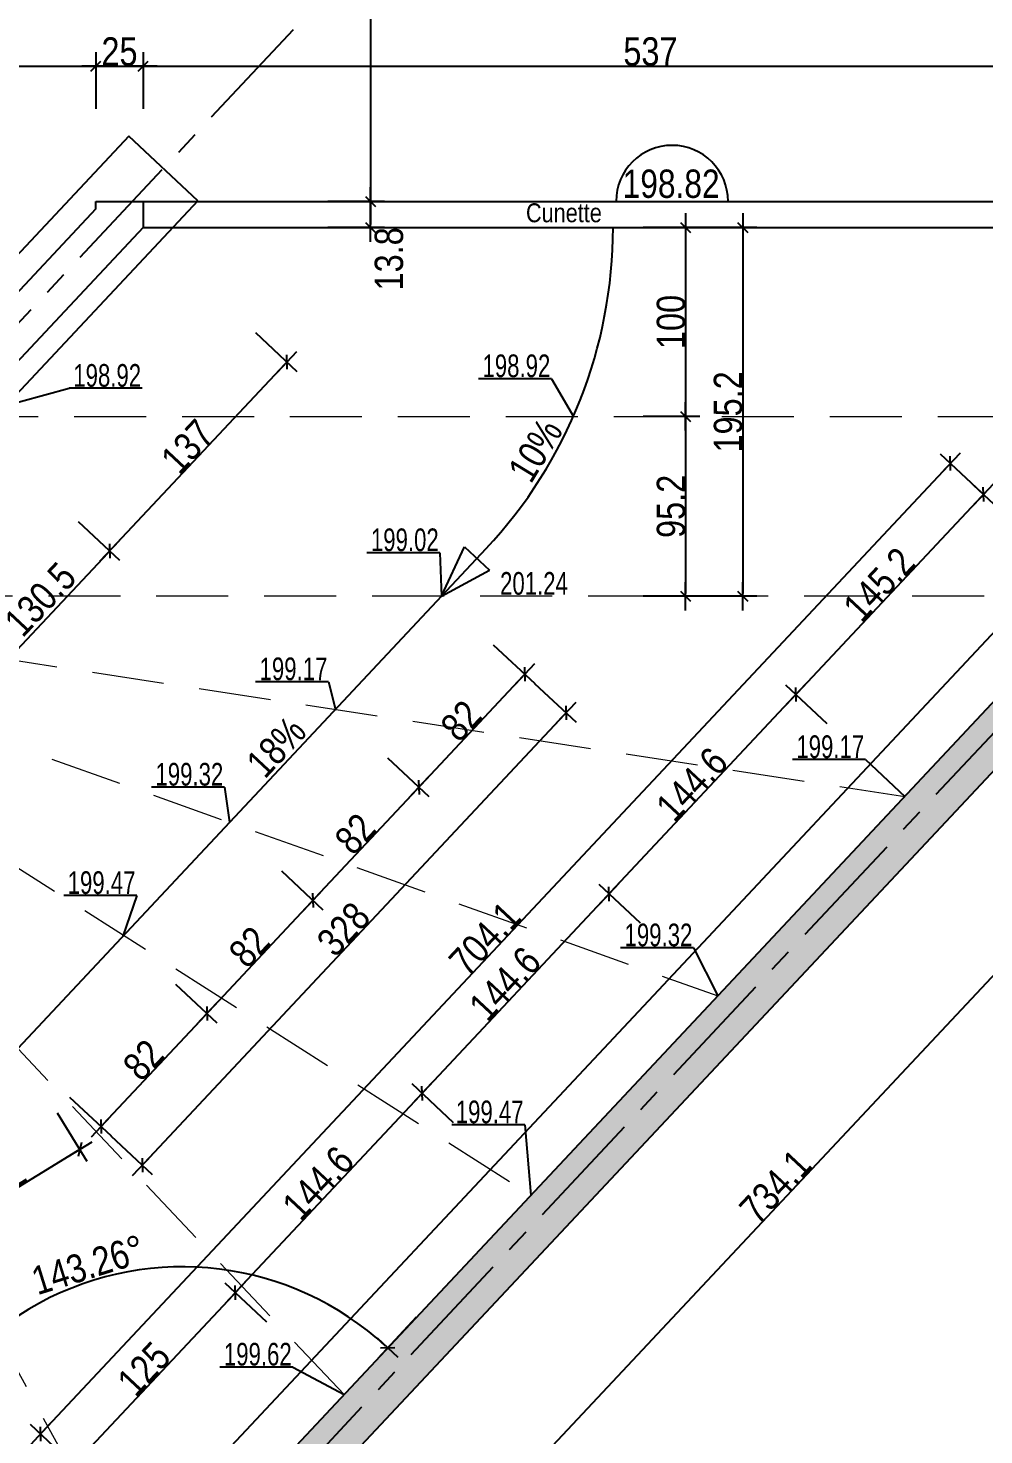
# Model space of a CAD drawing. Header units: millimetres. Extents: x -18089 to -10820, y 354 to 4554.
# Drawn here: x -13379 to -12873, y 849 to 1593 of the extents above; entities that cross this region are included whole.
import ezdxf
from ezdxf.enums import TextEntityAlignment as Align

# ---------------------------------------------------------------- set-up
doc = ezdxf.new("R2010")
doc.units = ezdxf.units.MM
doc.linetypes.add('AXES', pattern=[50.8, 31.75, -6.35, 6.35, -6.35])
doc.linetypes.add('CACHEx2', pattern=[19.05, 12.7, -6.35])
for name, color, linetype in [('01_cote_gen', 4, 'Continuous'), ('01_murs_coup', 5, 'Continuous'), ('01_poch_murs', 251, 'Continuous'), ('01_sem', 42, 'Continuous'), ('01_texte', 230, 'Continuous'), ('01_tram_axes', 10, 'AXES'), ('AA_COTES', 2, 'Continuous')]:
    doc.layers.add(name, color=color, linetype=linetype)
doc.styles.add('ARIAL', font='arial.ttf')
doc.styles.add('ARIAL NA', font='ARIALN.TTF')
doc.styles.add('MATTE_TXT', font='arial.ttf')
doc.styles.add('STYLE2', font='ARIALN.TTF')
doc.dimstyles.new('JB50', dxfattribs={"dimscale": 0.1, "dimtxt": 150, "dimasz": 15, "dimexe": 0.1, "dimexo": 0.1, "dimgap": 0.09, "dimtad": 1, "dimdec": 1, "dimdsep": 46, "dimtxsty": 'STYLE2', "dimblk1": 'BOND_G', "dimblk2": 'BOND_D', "dimsah": 1, "dimcen": 1.5, "dimdle": 0.01, "dimse1": 1, "dimse2": 1, "dimclrd": 4, "dimclre": 2, "dimclrt": 6, "dimazin": 2, "dimtfac": 2.333333, "dimtdec": 1, "dimtix": 1, "dimtmove": 2, "dimatfit": 3, "dimldrblk": 'BOND_G', "dimfxl": 1, "dimtolj": 1, "dimtzin": 0, "dimarcsym": 0})

# ---------------------------------------------------------------- blocks, each defined once
blk = doc.blocks.new('BOND_G')
at = {"layer": 'AA_COTES', "color": 0}
for p, q in [((0, -5), (0, 15)), ((5, 0), (-5, 0)), ((1.77, 1.77), (-1.77, -1.77))]:
    blk.add_line(p, q, dxfattribs=at)
blk = doc.blocks.new('BOND_D')
at = {"layer": 'AA_COTES', "color": 0}
for p, q in [((0, 5), (0, -15)), ((5, 0), (-5, 0)), ((-1.77, -1.77), (1.77, 1.77))]:
    blk.add_line(p, q, dxfattribs=at)
blk = doc.blocks.new('*D531')
at = {"layer": '01_cote_gen', "color": 4, "lineweight": -2, "ltscale": 2, "transparency": 16777216}
blk.add_line((-13049, 1792.28), (-12667.63, 1435.86), dxfattribs=at)
at = {"layer": 'DEFPOINTS', "color": 0, "ltscale": 2, "transparency": 16777216}
for p in [(-13099.43, 1740.52), (-12666.53, 1434.84), (-12715.86, 1382.05)]:
    blk.add_point(p, dxfattribs=at)
at = {"layer": '01_cote_gen', "color": 4, "lineweight": -2, "ltscale": 2, "transparency": 16777216, "xscale": 1.5, "yscale": 1.5, "zscale": 1.5}
for name, p, rotation in [('BOND_G', (-13050.1, 1793.31), 136.9369686569223), ('BOND_D', (-12666.53, 1434.84), 316.9369686569223)]:
    blk.add_blockref(name, p, dxfattribs=dict(at, rotation=rotation))
at = {"layer": '01_cote_gen', "color": 6, "ltscale": 2, "transparency": 16777216, "insert": (-12853.08, 1619.67), "char_height": 15, "attachment_point": 5, "rotation": 316.93697, "style": 'STYLE2'}
blk.add_mtext('\\A1;525', dxfattribs=at)
blk = doc.blocks.new('*D533')
at = {"layer": '01_cote_gen', "color": 4, "lineweight": -2, "ltscale": 2, "transparency": 16777216}
blk.add_line((-12727.66, 1241.43), (-13227.57, 707.97), dxfattribs=at)
at = {"layer": 'DEFPOINTS', "color": 0, "ltscale": 2, "transparency": 16777216}
for p in [(-12790.51, 1302.39), (-13292.48, 766.74), (-13228.6, 706.87)]:
    blk.add_point(p, dxfattribs=at)
at = {"layer": '01_cote_gen', "color": 4, "lineweight": -2, "ltscale": 2, "transparency": 16777216, "xscale": 1.5, "yscale": 1.5, "zscale": 1.5}
for name, p, rotation in [('BOND_G', (-12726.63, 1242.53), 46.85957807586593), ('BOND_D', (-13228.6, 706.87), 226.8595780758659)]:
    blk.add_blockref(name, p, dxfattribs=dict(at, rotation=rotation))
at = {"layer": '01_cote_gen', "color": 6, "ltscale": 2, "transparency": 16777216, "insert": (-12983.21, 979.94), "char_height": 15, "attachment_point": 5, "rotation": 46.85958, "style": 'STYLE2'}
blk.add_mtext('\\A1;734.1', dxfattribs=at)
blk = doc.blocks.new('*D537')
at = {"layer": '01_cote_gen', "color": 4, "lineweight": -2, "ltscale": 2, "transparency": 16777216}
blk.add_line((-13830.33, 1572.99), (-13344.33, 1572.99), dxfattribs=at)
at = {"layer": 'DEFPOINTS', "color": 0, "ltscale": 2, "transparency": 16777216}
for p in [(-13342.83, 1572.99), (-13831.83, 1548.5), (-13342.83, 1501.43)]:
    blk.add_point(p, dxfattribs=at)
at = {"layer": '01_cote_gen', "color": 4, "lineweight": -2, "ltscale": 2, "transparency": 16777216, "xscale": 1.5, "yscale": 1.5, "zscale": 1.5, "rotation": 180}
blk.add_blockref('BOND_G', (-13831.83, 1572.99), dxfattribs=at)
at = {"layer": '01_cote_gen', "color": 4, "lineweight": -2, "ltscale": 2, "transparency": 16777216, "xscale": 1.5, "yscale": 1.5, "zscale": 1.5}
blk.add_blockref('BOND_D', (-13342.83, 1572.99), dxfattribs=at)
at = {"layer": '01_cote_gen', "color": 6, "ltscale": 2, "transparency": 16777216, "insert": (-13587.33, 1580.66), "char_height": 15, "attachment_point": 5, "style": 'STYLE2'}
blk.add_mtext('\\A1;489', dxfattribs=at)
blk = doc.blocks.new('*D538')
at = {"layer": '01_cote_gen', "color": 4, "lineweight": -2, "ltscale": 2, "transparency": 16777216}
blk.add_line((-13341.33, 1572.99), (-13319.33, 1572.99), dxfattribs=at)
at = {"layer": 'DEFPOINTS', "color": 0, "ltscale": 2, "transparency": 16777216}
for p in [(-13317.83, 1572.99), (-13342.83, 1550.49), (-13317.83, 1501.43)]:
    blk.add_point(p, dxfattribs=at)
at = {"layer": '01_cote_gen', "color": 4, "lineweight": -2, "ltscale": 2, "transparency": 16777216, "xscale": 1.5, "yscale": 1.5, "zscale": 1.5, "rotation": 180}
blk.add_blockref('BOND_G', (-13342.83, 1572.99), dxfattribs=at)
at = {"layer": '01_cote_gen', "color": 4, "lineweight": -2, "ltscale": 2, "transparency": 16777216, "xscale": 1.5, "yscale": 1.5, "zscale": 1.5}
blk.add_blockref('BOND_D', (-13317.83, 1572.99), dxfattribs=at)
at = {"layer": '01_cote_gen', "color": 6, "ltscale": 2, "transparency": 16777216, "insert": (-13330.33, 1580.66), "char_height": 15, "attachment_point": 5, "style": 'STYLE2'}
blk.add_mtext('\\A1;25', dxfattribs=at)
blk = doc.blocks.new('*D539')
at = {"layer": '01_cote_gen', "color": 4, "lineweight": -2, "ltscale": 2, "transparency": 16777216}
blk.add_line((-13316.33, 1572.99), (-12782.33, 1572.99), dxfattribs=at)
at = {"layer": 'DEFPOINTS', "color": 0, "ltscale": 2, "transparency": 16777216}
for p in [(-12780.83, 1572.99), (-13317.83, 1550.49), (-12780.83, 1522.99)]:
    blk.add_point(p, dxfattribs=at)
at = {"layer": '01_cote_gen', "color": 4, "lineweight": -2, "ltscale": 2, "transparency": 16777216, "xscale": 1.5, "yscale": 1.5, "zscale": 1.5, "rotation": 180}
blk.add_blockref('BOND_G', (-13317.83, 1572.99), dxfattribs=at)
at = {"layer": '01_cote_gen', "color": 4, "lineweight": -2, "ltscale": 2, "transparency": 16777216, "xscale": 1.5, "yscale": 1.5, "zscale": 1.5}
blk.add_blockref('BOND_D', (-12780.83, 1572.99), dxfattribs=at)
at = {"layer": '01_cote_gen', "color": 6, "ltscale": 2, "transparency": 16777216, "insert": (-13049.33, 1580.66), "char_height": 15, "attachment_point": 5, "style": 'STYLE2'}
blk.add_mtext('\\A1;537', dxfattribs=at)
blk = doc.blocks.new('*D540')
at = {"layer": '01_cote_gen', "color": 4, "lineweight": -2, "ltscale": 2, "transparency": 16777216}
blk.add_line((-13197.5, 2009.95), (-13197.5, 1502.93), dxfattribs=at)
at = {"layer": 'DEFPOINTS', "color": 0, "ltscale": 2, "transparency": 16777216}
for p in [(-13169.62, 2011.45), (-13215, 1501.43), (-13197.5, 1501.43)]:
    blk.add_point(p, dxfattribs=at)
at = {"layer": '01_cote_gen', "color": 4, "lineweight": -2, "ltscale": 2, "transparency": 16777216, "xscale": 1.5, "yscale": 1.5, "zscale": 1.5}
for name, p, rotation in [('BOND_G', (-13197.5, 2011.45), 90), ('BOND_D', (-13197.5, 1501.43), 270)]:
    blk.add_blockref(name, p, dxfattribs=dict(at, rotation=rotation))
at = {"layer": '01_cote_gen', "color": 6, "ltscale": 2, "transparency": 16777216, "insert": (-13205.17, 1756.44), "char_height": 15, "attachment_point": 5, "rotation": 90, "style": 'STYLE2'}
blk.add_mtext('\\A1;510', dxfattribs=at)
blk = doc.blocks.new('*D541')
at = {"layer": '01_cote_gen', "color": 4, "lineweight": -2, "ltscale": 2, "transparency": 16777216}
blk.add_line((-13197.5, 1499.93), (-13197.5, 1489.1), dxfattribs=at)
at = {"layer": 'DEFPOINTS', "color": 0, "ltscale": 2, "transparency": 16777216}
for p in [(-13211.5, 1501.43), (-13211.5, 1487.6), (-13197.5, 1487.6)]:
    blk.add_point(p, dxfattribs=at)
at = {"layer": '01_cote_gen', "color": 4, "lineweight": -2, "ltscale": 2, "transparency": 16777216, "xscale": 1.5, "yscale": 1.5, "zscale": 1.5}
for name, p, rotation in [('BOND_G', (-13197.5, 1501.43), 90), ('BOND_D', (-13197.5, 1487.6), 270)]:
    blk.add_blockref(name, p, dxfattribs=dict(at, rotation=rotation))
at = {"layer": '01_cote_gen', "color": 6, "ltscale": 2, "transparency": 16777216, "insert": (-13187.67, 1471.01), "char_height": 15, "attachment_point": 5, "rotation": 90, "style": 'STYLE2'}
blk.add_mtext('\\A1;13.8', dxfattribs=at)
blk = doc.blocks.new('*D545')
at = {"layer": '01_cote_gen', "color": 4, "lineweight": -2, "ltscale": 2, "transparency": 16777216}
blk.add_line((-13116.9, 1250.05), (-13170.9, 1192.39), dxfattribs=at)
at = {"layer": 'DEFPOINTS', "color": 0, "ltscale": 2, "transparency": 16777216}
for p in [(-13159.94, 1292.41), (-13215.99, 1232.56), (-13171.93, 1191.3)]:
    blk.add_point(p, dxfattribs=at)
at = {"layer": '01_cote_gen', "color": 4, "lineweight": -2, "ltscale": 2, "transparency": 16777216, "xscale": 1.5, "yscale": 1.5, "zscale": 1.5}
for name, p, rotation in [('BOND_G', (-13115.88, 1251.15), 46.87622447662575), ('BOND_D', (-13171.93, 1191.3), 226.8762244766258)]:
    blk.add_blockref(name, p, dxfattribs=dict(at, rotation=rotation))
at = {"layer": '01_cote_gen', "color": 6, "ltscale": 2, "transparency": 16777216, "insert": (-13149.5, 1226.46), "char_height": 15, "attachment_point": 5, "rotation": 46.87622, "style": 'STYLE2'}
blk.add_mtext('\\A1;82', dxfattribs=at)
blk = doc.blocks.new('*D546')
at = {"layer": '01_cote_gen', "color": 4, "lineweight": -2, "ltscale": 2, "transparency": 16777216}
blk.add_line((-13172.96, 1190.2), (-13226.97, 1132.53), dxfattribs=at)
at = {"layer": 'DEFPOINTS', "color": 0, "ltscale": 2, "transparency": 16777216}
for p in [(-13215.99, 1232.56), (-13272.07, 1172.72), (-13227.99, 1131.44)]:
    blk.add_point(p, dxfattribs=at)
at = {"layer": '01_cote_gen', "color": 4, "lineweight": -2, "ltscale": 2, "transparency": 16777216, "xscale": 1.5, "yscale": 1.5, "zscale": 1.5}
for name, p, rotation in [('BOND_G', (-13171.93, 1191.3), 46.87622447660689), ('BOND_D', (-13227.99, 1131.44), 226.8762244766069)]:
    blk.add_blockref(name, p, dxfattribs=dict(at, rotation=rotation))
at = {"layer": '01_cote_gen', "color": 6, "ltscale": 2, "transparency": 16777216, "insert": (-13205.56, 1166.61), "char_height": 15, "attachment_point": 5, "rotation": 46.87622, "style": 'STYLE2'}
blk.add_mtext('\\A1;82', dxfattribs=at)
blk = doc.blocks.new('*D547')
at = {"layer": '01_cote_gen', "color": 4, "lineweight": -2, "ltscale": 2, "transparency": 16777216}
blk.add_line((-13229.02, 1130.34), (-13283.01, 1072.69), dxfattribs=at)
at = {"layer": 'DEFPOINTS', "color": 0, "ltscale": 2, "transparency": 16777216}
for p in [(-13272.07, 1172.72), (-13328.13, 1112.89), (-13284.04, 1071.59)]:
    blk.add_point(p, dxfattribs=at)
at = {"layer": '01_cote_gen', "color": 4, "lineweight": -2, "ltscale": 2, "transparency": 16777216, "xscale": 1.5, "yscale": 1.5, "zscale": 1.5}
for name, p, rotation in [('BOND_G', (-13227.99, 1131.44), 46.87622447660689), ('BOND_D', (-13284.04, 1071.59), 226.8762244766069)]:
    blk.add_blockref(name, p, dxfattribs=dict(at, rotation=rotation))
at = {"layer": '01_cote_gen', "color": 6, "ltscale": 2, "transparency": 16777216, "insert": (-13261.61, 1106.76), "char_height": 15, "attachment_point": 5, "rotation": 46.87622, "style": 'STYLE2'}
blk.add_mtext('\\A1;82', dxfattribs=at)
blk = doc.blocks.new('*D548')
at = {"layer": '01_cote_gen', "color": 4, "lineweight": -2, "ltscale": 2, "transparency": 16777216}
blk.add_line((-13285.06, 1070.5), (-13339.07, 1012.83), dxfattribs=at)
at = {"layer": 'DEFPOINTS', "color": 0, "ltscale": 2, "transparency": 16777216}
for p in [(-13328.13, 1112.89), (-13384.21, 1053.05), (-13340.1, 1011.73)]:
    blk.add_point(p, dxfattribs=at)
at = {"layer": '01_cote_gen', "color": 4, "lineweight": -2, "ltscale": 2, "transparency": 16777216, "xscale": 1.5, "yscale": 1.5, "zscale": 1.5}
for name, p, rotation in [('BOND_G', (-13284.04, 1071.59), 46.87622447660689), ('BOND_D', (-13340.1, 1011.73), 226.8762244766069)]:
    blk.add_blockref(name, p, dxfattribs=dict(at, rotation=rotation))
at = {"layer": '01_cote_gen', "color": 6, "ltscale": 2, "transparency": 16777216, "insert": (-13317.66, 1046.91), "char_height": 15, "attachment_point": 5, "rotation": 46.87622, "style": 'STYLE2'}
blk.add_mtext('\\A1;82', dxfattribs=at)
blk = doc.blocks.new('*D549')
at = {"layer": '01_cote_gen', "color": 4, "lineweight": -2, "ltscale": 2, "transparency": 16777216}
blk.add_line((-13095.05, 1229.58), (-13317.22, 992.36), dxfattribs=at)
at = {"layer": 'DEFPOINTS', "color": 0, "ltscale": 2, "transparency": 16777216}
for p in [(-13110.4, 1246.02), (-13334.63, 1006.61), (-13318.25, 991.27)]:
    blk.add_point(p, dxfattribs=at)
at = {"layer": '01_cote_gen', "color": 4, "lineweight": -2, "ltscale": 2, "transparency": 16777216, "xscale": 1.5, "yscale": 1.5, "zscale": 1.5}
for name, p, rotation in [('BOND_G', (-13094.02, 1230.68), 46.87622447662575), ('BOND_D', (-13318.25, 991.27), 226.8762244766257)]:
    blk.add_blockref(name, p, dxfattribs=dict(at, rotation=rotation))
at = {"layer": '01_cote_gen', "color": 6, "ltscale": 2, "transparency": 16777216, "insert": (-13211.73, 1116.21), "char_height": 15, "attachment_point": 5, "rotation": 46.87622, "style": 'STYLE2'}
blk.add_mtext('\\A1;328', dxfattribs=at)
blk = doc.blocks.new('*D557')
at = {"layer": '01_cote_gen', "color": 4, "lineweight": -2, "ltscale": 2, "transparency": 16777216}
blk.add_line((-13371.03, 850.08), (-12891.64, 1361.66), dxfattribs=at)
at = {"layer": 'DEFPOINTS', "color": 0, "ltscale": 2, "transparency": 16777216}
for p in [(-12890.61, 1362.75), (-12873.08, 1346.32), (-13354.53, 832.56)]:
    blk.add_point(p, dxfattribs=at)
at = {"layer": '01_cote_gen', "color": 4, "lineweight": -2, "ltscale": 2, "transparency": 16777216, "xscale": 1.5, "yscale": 1.5, "zscale": 1.5}
for name, p, rotation in [('BOND_D', (-12890.61, 1362.75), 46.85957807594682), ('BOND_G', (-13372.06, 848.99), 226.8595780759468)]:
    blk.add_blockref(name, p, dxfattribs=dict(at, rotation=rotation))
at = {"layer": '01_cote_gen', "color": 6, "ltscale": 2, "transparency": 16777216, "insert": (-13136.93, 1111.11), "char_height": 15, "attachment_point": 5, "rotation": 46.85958, "style": 'STYLE2'}
blk.add_mtext('\\A1;704.1', dxfattribs=at)
blk = doc.blocks.new('*D558')
at = {"layer": '01_cote_gen', "color": 4, "lineweight": -2, "ltscale": 2, "transparency": 16777216}
blk.add_line((-13030.72, 1486.1), (-13030.72, 1389.1), dxfattribs=at)
at = {"layer": 'DEFPOINTS', "color": 0, "ltscale": 2, "transparency": 16777216}
for p in [(-12999.11, 1487.6), (-13030.72, 1387.6), (-13008.95, 1387.6)]:
    blk.add_point(p, dxfattribs=at)
at = {"layer": '01_cote_gen', "color": 4, "lineweight": -2, "ltscale": 2, "transparency": 16777216, "xscale": 1.5, "yscale": 1.5, "zscale": 1.5}
for name, p, rotation in [('BOND_G', (-13030.72, 1487.6), 90), ('BOND_D', (-13030.72, 1387.6), 270)]:
    blk.add_blockref(name, p, dxfattribs=dict(at, rotation=rotation))
at = {"layer": '01_cote_gen', "color": 6, "ltscale": 2, "transparency": 16777216, "insert": (-13038.38, 1437.6), "char_height": 15, "attachment_point": 5, "rotation": 90, "style": 'STYLE2'}
blk.add_mtext('\\A1;100', dxfattribs=at)
blk = doc.blocks.new('*D559')
at = {"layer": '01_cote_gen', "color": 4, "lineweight": -2, "ltscale": 2, "transparency": 16777216}
blk.add_line((-13030.72, 1386.1), (-13030.72, 1293.89), dxfattribs=at)
at = {"layer": 'DEFPOINTS', "color": 0, "ltscale": 2, "transparency": 16777216}
for p in [(-13053.22, 1387.6), (-13053.22, 1292.39), (-13030.72, 1292.39)]:
    blk.add_point(p, dxfattribs=at)
at = {"layer": '01_cote_gen', "color": 4, "lineweight": -2, "ltscale": 2, "transparency": 16777216, "xscale": 1.5, "yscale": 1.5, "zscale": 1.5}
for name, p, rotation in [('BOND_G', (-13030.72, 1387.6), 90), ('BOND_D', (-13030.72, 1292.39), 270)]:
    blk.add_blockref(name, p, dxfattribs=dict(at, rotation=rotation))
at = {"layer": '01_cote_gen', "color": 6, "ltscale": 2, "transparency": 16777216, "insert": (-13038.38, 1339.99), "char_height": 15, "attachment_point": 5, "rotation": 90, "style": 'STYLE2'}
blk.add_mtext('\\A1;95.2', dxfattribs=at)
blk = doc.blocks.new('*D560')
at = {"layer": '01_cote_gen', "color": 4, "lineweight": -2, "ltscale": 2, "transparency": 16777216}
blk.add_line((-13000.52, 1486.1), (-13000.52, 1293.89), dxfattribs=at)
at = {"layer": 'DEFPOINTS', "color": 0, "ltscale": 2, "transparency": 16777216}
for p in [(-13005.44, 1487.6), (-13000.52, 1292.39), (-12998.41, 1292.39)]:
    blk.add_point(p, dxfattribs=at)
at = {"layer": '01_cote_gen', "color": 4, "lineweight": -2, "ltscale": 2, "transparency": 16777216, "xscale": 1.5, "yscale": 1.5, "zscale": 1.5}
for name, p, rotation in [('BOND_G', (-13000.52, 1487.6), 90), ('BOND_D', (-13000.52, 1292.39), 270)]:
    blk.add_blockref(name, p, dxfattribs=dict(at, rotation=rotation))
at = {"layer": '01_cote_gen', "color": 6, "ltscale": 2, "transparency": 16777216, "insert": (-13008.19, 1389.99), "char_height": 15, "attachment_point": 5, "rotation": 90, "style": 'STYLE2'}
blk.add_mtext('\\A1;195.2', dxfattribs=at)
blk = doc.blocks.new('*D561')
at = {"layer": '01_cote_gen', "color": 4, "lineweight": -2, "ltscale": 2, "transparency": 16777216}
blk.add_arc((-13296.98, 778.63), 158.84, 47.40063, 189.57596, dxfattribs=at)
at = {"layer": 'DEFPOINTS', "color": 0, "ltscale": 2, "transparency": 16777216}
for p in [(-13422.77, 875.63), (-13233.87, 845.97), (-13296.98, 778.63), (-13424.42, 755.89)]:
    blk.add_point(p, dxfattribs=at)
at = {"layer": '01_cote_gen', "color": 4, "lineweight": -2, "ltscale": 2, "transparency": 16777216, "xscale": 1.5, "yscale": 1.5, "zscale": 1.5}
for name, p, rotation in [('BOND_G', (-13188.36, 894.54), 317.130106039518), ('BOND_D', (-13453.35, 750.73), 279.8464908666948)]:
    blk.add_blockref(name, p, dxfattribs=dict(at, rotation=rotation))
at = {"layer": '01_cote_gen', "color": 6, "ltscale": 2, "transparency": 16777216, "insert": (-13346.88, 938.51), "char_height": 15, "attachment_point": 5, "rotation": 17.33504, "style": 'STYLE2'}
blk.add_mtext('\\A1;143.26°', dxfattribs=at)
blk = doc.blocks.new('*D753')
at = {"layer": '01_cote_gen', "color": 4, "lineweight": -2, "ltscale": 2, "transparency": 16777216}
blk.add_line((-13352.63, 998.81), (-13419.94, 957.44), dxfattribs=at)
at = {"layer": 'DEFPOINTS', "color": 0, "ltscale": 2, "transparency": 16777216}
for p in [(-13379.54, 1045.45), (-13449.4, 1002.52), (-13421.21, 956.66)]:
    blk.add_point(p, dxfattribs=at)
at = {"layer": '01_cote_gen', "color": 4, "lineweight": -2, "ltscale": 2, "transparency": 16777216, "xscale": 1.5, "yscale": 1.5, "zscale": 1.5}
for name, p, rotation in [('BOND_G', (-13351.36, 999.59), 31.57556184781673), ('BOND_D', (-13421.21, 956.66), 211.5755618478167)]:
    blk.add_blockref(name, p, dxfattribs=dict(at, rotation=rotation))
at = {"layer": '01_cote_gen', "color": 6, "ltscale": 2, "transparency": 16777216, "insert": (-13390.3, 984.66), "char_height": 15, "attachment_point": 5, "rotation": 31.57556, "style": 'STYLE2'}
blk.add_mtext('\\A1;82', dxfattribs=at)
blk = doc.blocks.new('*D756')
at = {"layer": '01_cote_gen', "color": 4, "lineweight": -2, "ltscale": 2, "transparency": 16777216}
blk.add_line((-12971.31, 1241.5), (-12874.1, 1345.23), dxfattribs=at)
at = {"layer": 'DEFPOINTS', "color": 0, "ltscale": 2, "transparency": 16777216}
for p in [(-12873.08, 1346.32), (-12815.53, 1292.39), (-12914.78, 1186.48)]:
    blk.add_point(p, dxfattribs=at)
at = {"layer": '01_cote_gen', "color": 4, "lineweight": -2, "ltscale": 2, "transparency": 16777216, "xscale": 1.5, "yscale": 1.5, "zscale": 1.5}
for name, p, rotation in [('BOND_D', (-12873.08, 1346.32), 46.85957807586698), ('BOND_G', (-12972.33, 1240.4), 226.859578075867)]:
    blk.add_blockref(name, p, dxfattribs=dict(at, rotation=rotation))
at = {"layer": '01_cote_gen', "color": 6, "ltscale": 2, "transparency": 16777216, "insert": (-12928.3, 1298.61), "char_height": 15, "attachment_point": 5, "rotation": 46.85958, "style": 'STYLE2'}
blk.add_mtext('\\A1;145.2', dxfattribs=at)
blk = doc.blocks.new('*D757')
at = {"layer": '01_cote_gen', "color": 4, "lineweight": -2, "ltscale": 2, "transparency": 16777216}
blk.add_line((-13070.21, 1135.95), (-12973.36, 1239.31), dxfattribs=at)
at = {"layer": 'DEFPOINTS', "color": 0, "ltscale": 2, "transparency": 16777216}
for p in [(-12972.33, 1240.4), (-12914.78, 1186.48), (-13013.69, 1080.93)]:
    blk.add_point(p, dxfattribs=at)
at = {"layer": '01_cote_gen', "color": 4, "lineweight": -2, "ltscale": 2, "transparency": 16777216, "xscale": 1.5, "yscale": 1.5, "zscale": 1.5}
for name, p, rotation in [('BOND_D', (-12972.33, 1240.4), 46.85957807586739), ('BOND_G', (-13071.24, 1134.86), 226.8595780758674)]:
    blk.add_blockref(name, p, dxfattribs=dict(at, rotation=rotation))
at = {"layer": '01_cote_gen', "color": 6, "ltscale": 2, "transparency": 16777216, "insert": (-13027.38, 1192.87), "char_height": 15, "attachment_point": 5, "rotation": 46.85958, "style": 'STYLE2'}
blk.add_mtext('\\A1;144.6', dxfattribs=at)
blk = doc.blocks.new('*D758')
at = {"layer": '01_cote_gen', "color": 4, "lineweight": -2, "ltscale": 2, "transparency": 16777216}
blk.add_line((-13169.12, 1030.41), (-13072.27, 1133.76), dxfattribs=at)
at = {"layer": 'DEFPOINTS', "color": 0, "ltscale": 2, "transparency": 16777216}
for p in [(-13071.24, 1134.86), (-13013.69, 1080.93), (-13112.6, 975.38)]:
    blk.add_point(p, dxfattribs=at)
at = {"layer": '01_cote_gen', "color": 4, "lineweight": -2, "ltscale": 2, "transparency": 16777216, "xscale": 1.5, "yscale": 1.5, "zscale": 1.5}
for name, p, rotation in [('BOND_D', (-13071.24, 1134.86), 46.85957807586792), ('BOND_G', (-13170.15, 1029.31), 226.8595780758679)]:
    blk.add_blockref(name, p, dxfattribs=dict(at, rotation=rotation))
at = {"layer": '01_cote_gen', "color": 6, "ltscale": 2, "transparency": 16777216, "insert": (-13126.29, 1087.33), "char_height": 15, "attachment_point": 5, "rotation": 46.85958, "style": 'STYLE2'}
blk.add_mtext('\\A1;144.6', dxfattribs=at)
blk = doc.blocks.new('*D759')
at = {"layer": '01_cote_gen', "color": 4, "lineweight": -2, "ltscale": 2, "transparency": 16777216}
blk.add_line((-13268, 924.89), (-13171.17, 1028.22), dxfattribs=at)
at = {"layer": 'DEFPOINTS', "color": 0, "ltscale": 2, "transparency": 16777216}
for p in [(-13170.15, 1029.31), (-13112.6, 975.38), (-13211.48, 869.87)]:
    blk.add_point(p, dxfattribs=at)
at = {"layer": '01_cote_gen', "color": 4, "lineweight": -2, "ltscale": 2, "transparency": 16777216, "xscale": 1.5, "yscale": 1.5, "zscale": 1.5}
for name, p, rotation in [('BOND_D', (-13170.15, 1029.31), 46.85957807586333), ('BOND_G', (-13269.02, 923.8), 226.8595780758634)]:
    blk.add_blockref(name, p, dxfattribs=dict(at, rotation=rotation))
at = {"layer": '01_cote_gen', "color": 6, "ltscale": 2, "transparency": 16777216, "insert": (-13225.18, 981.8), "char_height": 15, "attachment_point": 5, "rotation": 46.85958, "style": 'STYLE2'}
blk.add_mtext('\\A1;144.6', dxfattribs=at)
blk = doc.blocks.new('*D760')
at = {"layer": '01_cote_gen', "color": 4, "lineweight": -2, "ltscale": 2, "transparency": 16777216}
blk.add_line((-13353.5, 833.65), (-13270.05, 922.7), dxfattribs=at)
at = {"layer": 'DEFPOINTS', "color": 0, "ltscale": 2, "transparency": 16777216}
for p in [(-13269.02, 923.8), (-13211.48, 869.87), (-13296.98, 778.63)]:
    blk.add_point(p, dxfattribs=at)
at = {"layer": '01_cote_gen', "color": 4, "lineweight": -2, "ltscale": 2, "transparency": 16777216, "xscale": 1.5, "yscale": 1.5, "zscale": 1.5}
for name, p, rotation in [('BOND_D', (-13269.02, 923.8), 46.85957807585832), ('BOND_G', (-13354.53, 832.56), 226.8595780758583)]:
    blk.add_blockref(name, p, dxfattribs=dict(at, rotation=rotation))
at = {"layer": '01_cote_gen', "color": 6, "ltscale": 2, "transparency": 16777216, "insert": (-13317.37, 883.42), "char_height": 15, "attachment_point": 5, "rotation": 46.85958, "style": 'STYLE2'}
blk.add_mtext('\\A1;125', dxfattribs=at)
blk = doc.blocks.new('*D762')
at = {"layer": '01_cote_gen', "color": 4, "lineweight": -2, "ltscale": 2, "transparency": 16777216}
blk.add_line((-13242.85, 1415.28), (-13334.51, 1317.47), dxfattribs=at)
at = {"layer": 'DEFPOINTS', "color": 0, "ltscale": 2, "transparency": 16777216}
for p in [(-13317.83, 1487.6), (-13411.54, 1387.6), (-13335.54, 1316.38)]:
    blk.add_point(p, dxfattribs=at)
at = {"layer": '01_cote_gen', "color": 4, "lineweight": -2, "ltscale": 2, "transparency": 16777216, "xscale": 1.5, "yscale": 1.5, "zscale": 1.5}
for name, p, rotation in [('BOND_G', (-13241.83, 1416.38), 46.85957807586752), ('BOND_D', (-13335.54, 1316.38), 226.8595780758675)]:
    blk.add_blockref(name, p, dxfattribs=dict(at, rotation=rotation))
at = {"layer": '01_cote_gen', "color": 6, "ltscale": 2, "transparency": 16777216, "insert": (-13294.28, 1371.62), "char_height": 15, "attachment_point": 5, "rotation": 46.85958, "style": 'STYLE2'}
blk.add_mtext('\\A1;137', dxfattribs=at)
blk = doc.blocks.new('*D763')
at = {"layer": '01_cote_gen', "color": 4, "lineweight": -2, "ltscale": 2, "transparency": 16777216}
blk.add_line((-13336.57, 1315.28), (-13423.73, 1222.26), dxfattribs=at)
at = {"layer": 'DEFPOINTS', "color": 0, "ltscale": 2, "transparency": 16777216}
for p in [(-13411.54, 1387.6), (-13500.76, 1292.39), (-13424.76, 1221.17)]:
    blk.add_point(p, dxfattribs=at)
at = {"layer": '01_cote_gen', "color": 4, "lineweight": -2, "ltscale": 2, "transparency": 16777216, "xscale": 1.5, "yscale": 1.5, "zscale": 1.5}
for name, p, rotation in [('BOND_G', (-13335.54, 1316.38), 46.85957807586608), ('BOND_D', (-13424.76, 1221.17), 226.8595780758661)]:
    blk.add_blockref(name, p, dxfattribs=dict(at, rotation=rotation))
at = {"layer": '01_cote_gen', "color": 6, "ltscale": 2, "transparency": 16777216, "insert": (-13372.26, 1290.79), "char_height": 15, "attachment_point": 5, "rotation": 46.85958, "style": 'STYLE2'}
blk.add_mtext('\\A1;130.5', dxfattribs=at)

msp = doc.modelspace()

# ---------------------------------------------------------------- hatches: boundary and pattern name
at = {"layer": '01_poch_murs'}
h = msp.add_hatch(color=256, dxfattribs=at)
h.dxf.hatch_style = 1
h.paths.add_polyline_path([(-14186.08, 594.59), (-14190.46, 619.2), (-14594.09, 547.18), (-14589.71, 522.57)])
h.paths.add_polyline_path([(-14589.71, 522.57), (-14594.09, 547.18), (-14830.35, 505.02), (-14825.98, 480.41)])
h.paths.add_polyline_path([(-14830.35, 505.02), (-15113.64, 454.48), (-15109.27, 429.86), (-14825.98, 480.41)])
h.paths.add_polyline_path([(-12780.83, 1293.32), (-12780.83, 1312.39), (-12796.79, 1312.39), (-13296.98, 778.63), (-14190.46, 619.2), (-14186.08, 594.59), (-13284.41, 755.48), (-12781.27, 1292.39), (-12779.84, 1292.39)])

# ---------------------------------------------------------------- linework, layer by layer
at = {"layer": '01_murs_coup'}
for p, q in [((-13342.83, 1497.48), (-13560.84, 1264.84)), ((-13342.83, 1497.48), (-13342.83, 1501.43)), ((-13342.83, 1501.43), (-13317.83, 1501.43)), ((-13317.83, 1501.43), (-13317.83, 1487.6)), ((-13317.83, 1487.6), (-13548.27, 1241.69)), ((-12796.79, 1312.39), (-13296.98, 778.63)), ((-13284.41, 755.48), (-12781.27, 1292.39))]:
    msp.add_line(p, q, dxfattribs=at)
at = {"layer": '01_poch_murs', "linetype": 'CACHEx2', "lineweight": 5, "ltscale": 3}
for p, q in [((-13411.54, 1387.6), (-12790.83, 1387.6)), ((-12815.53, 1292.39), (-13500.76, 1292.39)), ((-13514.09, 1278.17), (-12914.78, 1186.48)), ((-13527.76, 1263.58), (-13013.69, 1080.93)), ((-13541.44, 1248.98), (-13112.6, 975.38)), ((-13324.78, 773.67), (-13577.81, 1236.42)), ((-13211.48, 869.87), (-13560.11, 1239.58))]:
    msp.add_line(p, q, dxfattribs=at)
at = {"layer": '01_sem', "ltscale": 2}
for p, q in [((-13325.41, 1535.94), (-13568.91, 1276.1)), ((-13288.92, 1501.75), (-13325.41, 1535.94)), ((-13288.92, 1501.75), (-13543.78, 1229.79)), ((-13317.83, 1501.43), (-12780.83, 1501.43)), ((-13317.83, 1487.6), (-12790.83, 1487.6)), ((-13309.54, 801.78), (-12810.83, 1333.96))]:
    msp.add_line(p, q, dxfattribs=at)
at = {"layer": '01_texte'}
for p, q in [((-13101.68, 1407.55), (-13140.32, 1407.55)), ((-13101.68, 1407.55), (-13090.12, 1387.6)), ((-13411.54, 1387.6), (-13356.89, 1402.47)), ((-13318.25, 1402.47), (-13356.89, 1402.47)), ((-13159.93, 1292.39), (-13147.68, 1318.63)), ((-13147.68, 1318.63), (-13134.54, 1306.31)), ((-13136.36, 1317.54), (-13384.21, 1053.05)), ((-13160.73, 1315.46), (-13199.37, 1315.46)), ((-13160.73, 1315.46), (-13159.93, 1292.39)), ((-13136.36, 1317.54), (-13159.93, 1292.39)), ((-13159.93, 1292.39), (-13134.54, 1306.31)), ((-13219.66, 1247.15), (-13258.3, 1247.15)), ((-13219.66, 1247.15), (-13215.99, 1232.56)), ((-12935.58, 1205.93), (-12974.21, 1205.93)), ((-12935.58, 1205.93), (-12914.78, 1186.48)), ((-13274.77, 1191.36), (-13313.4, 1191.36)), ((-13274.77, 1191.36), (-13272.02, 1172.78)), ((-13321.23, 1134), (-13359.87, 1134)), ((-13321.23, 1134), (-13328.54, 1112.46)), ((-13026.51, 1106.31), (-13065.14, 1106.31)), ((-13026.51, 1106.31), (-13013.69, 1080.93)), ((-13115.83, 1012.63), (-13154.47, 1012.63)), ((-13115.83, 1012.63), (-13112.6, 975.38)), ((-13238.55, 884.39), (-13277.18, 884.39)), ((-13238.55, 884.39), (-13211.48, 869.87))]:
    msp.add_line(p, q, dxfattribs=at)
for centre, radius, start, end in [((-13037.87, 1501.43), 29.64, 0, 180), ((-13037.87, 1501.43), 29.64, 0, 180), ((-13317.83, 1487.6), 248.7, 316.85958, 0), ((-13317.83, 1487.6), 248.7, 316.85958, 0)]:
    msp.add_arc(centre, radius, start, end, dxfattribs=at)
at = {"layer": '01_tram_axes', "ltscale": 2}
for p, q in [((-13099.43, 1740.52), (-13591.29, 1215.65)), ((-12715.86, 1382.05), (-13369.21, 684.86))]:
    msp.add_line(p, q, dxfattribs=at)

# ---------------------------------------------------------------- texts
at = {"layer": '01_texte', "style": 'MATTE_TXT', "width": 0.8}
msp.add_text('198.82', height=15, dxfattribs=at).set_placement((-13038.37, 1498.77), align=Align.BOTTOM_CENTER)
msp.add_text('198.82', height=15, dxfattribs=at).set_placement((-13038.37, 1498.77), align=Align.BOTTOM_CENTER)
at = {"layer": '01_texte', "style": 'ARIAL NA'}
msp.add_text('Cunette', height=10, dxfattribs=at).set_placement((-13115.19, 1490.38))
at = {"layer": '01_texte', "style": 'ARIAL', "width": 0.7}
for s, p in [('198.92', (-13354.78, 1403.31)), ('198.92', (-13138.21, 1408.39)), ('199.02', (-13197.26, 1316.3)), ('201.24', (-13128.91, 1293.23)), ('199.17', (-13256.19, 1247.99)), ('199.17', (-12972.1, 1206.78)), ('199.32', (-13311.29, 1192.2)), ('199.47', (-13357.76, 1134.84)), ('199.32', (-13063.03, 1107.15)), ('199.47', (-13152.36, 1013.47)), ('199.62', (-13275.07, 885.23))]:
    msp.add_text(s, height=12, dxfattribs=at).set_placement(p)
at = {"layer": '01_texte', "style": 'MATTE_TXT', "width": 0.8}
for s, rotation, p in [('10%%%', 58.62673, (-13100.02, 1363.47)), ('18%%%', 46.85958, (-13238.64, 1204.46))]:
    msp.add_text(s, height=15, rotation=rotation, dxfattribs=at).set_placement(p, align=Align.BOTTOM_CENTER)

# ---------------------------------------------------------------- dimensions: what is measured, and where the dimension line sits
at = {"layer": '01_cote_gen', "ltscale": 2}
for base, p1, p2, angle, picture, middle in [((-13197.5, 1501.43), (-13169.62, 2011.45), (-13215, 1501.43), 90, '*D540', (-13205.17, 1756.44)), ((-13030.72, 1387.6), (-12999.11, 1487.6), (-13008.95, 1387.6), 90, '*D558', (-13038.38, 1437.6)), ((-13000.52, 1292.39), (-13005.44, 1487.6), (-12998.41, 1292.39), 90, '*D560', (-13008.19, 1389.99)), ((-13030.72, 1292.39), (-13053.22, 1387.6), (-13053.22, 1292.39), 90, '*D559', (-13038.38, 1339.99)), ((-13227.99, 1131.44), (-13215.99, 1232.56), (-13272.07, 1172.72), 46.87622, '*D546', (-13205.56, 1166.61)), ((-13284.04, 1071.59), (-13272.07, 1172.72), (-13328.13, 1112.89), 46.87622, '*D547', (-13261.61, 1106.76)), ((-13340.1, 1011.73), (-13328.13, 1112.89), (-13384.21, 1053.05), 46.87622, '*D548', (-13317.66, 1046.91))]:
    dim = msp.add_linear_dim(base=base, p1=p1, p2=p2, angle=angle, dimstyle='JB50', dxfattribs=at)
    dim.commit()
    dim.dimension.update_dxf_attribs({"geometry": picture, "text_midpoint": middle})
for p1, p2, distance, picture, middle in [((-13099.43, 1740.52), (-12715.86, 1382.05), 72.25, '*D531', (-12853.08, 1619.67)), ((-13317.83, 1487.6), (-13411.54, 1387.6), 104.16, '*D762', (-13294.28, 1371.62)), ((-13354.53, 832.56), (-12873.08, 1346.32), 24.03, '*D557', (-13136.93, 1111.11)), ((-12914.7825, 1186.4754), (-12815.5289, 1292.3902), 78.8687, '*D756', (-12928.2995, 1298.6054)), ((-12790.51, 1302.39), (-13292.48, 766.74), 87.55, '*D533', (-12983.21, 979.94)), ((-13159.94, 1292.41), (-13215.99, 1232.56), 60.37, '*D545', (-13149.5, 1226.46)), ((-13110.4, 1246.02), (-13334.63, 1006.61), 22.44, '*D549', (-13211.73, 1116.21)), ((-13013.6913, 1080.9285), (-12914.7825, 1186.4754), 78.8687, '*D757', (-13027.3807, 1192.8745)), ((-13112.6, 975.3817), (-13013.6913, 1080.9285), 78.8687, '*D758', (-13126.2895, 1087.3277)), ((-13379.54, 1045.45), (-13449.4, 1002.52), 53.83, '*D753', (-13390.3, 984.66)), ((-13211.48, 869.87), (-13112.6, 975.38), 78.87, '*D759', (-13225.18, 981.8)), ((-13296.98, 778.63), (-13211.48, 869.87), 78.87, '*D760', (-13317.37, 883.42))]:
    dim = msp.add_aligned_dim(p1=p1, p2=p2, distance=distance, dimstyle='JB50', dxfattribs=at)
    dim.commit()
    dim.dimension.update_dxf_attribs({"geometry": picture, "text_midpoint": middle})
for base, p1, p2, picture, middle in [((-13342.83, 1572.99), (-13831.83, 1548.5), (-13342.83, 1501.43), '*D537', (-13587.33, 1580.66)), ((-13317.83, 1572.99), (-13342.83, 1550.49), (-13317.83, 1501.43), '*D538', (-13330.33, 1580.66)), ((-12780.83, 1572.99), (-13317.83, 1550.49), (-12780.83, 1522.99), '*D539', (-13049.33, 1580.66))]:
    dim = msp.add_linear_dim(base=base, p1=p1, p2=p2, dimstyle='JB50', dxfattribs=at)
    dim.commit()
    dim.dimension.update_dxf_attribs({"geometry": picture, "text_midpoint": middle})
for base, p1, p2, angle, picture, middle, dimtype in [((-13197.5, 1487.6), (-13211.5, 1501.43), (-13211.5, 1487.6), 90, '*D541', (-13187.67, 1471.01), 160), ((-13424.76, 1221.17), (-13411.54, 1387.6), (-13500.76, 1292.39), 226.85958, '*D763', (-13372.26, 1290.79), 161)]:
    dim = msp.add_linear_dim(base=base, p1=p1, p2=p2, angle=angle, dimstyle='JB50', dxfattribs=at)
    dim.commit()
    dim.dimension.update_dxf_attribs({"geometry": picture, "text_midpoint": middle, "dimtype": dimtype})
dim = msp.add_angular_dim_3p(base=(-13422.77, 875.63), center=(-13296.98, 778.63), p1=(-13424.42, 755.89), p2=(-13233.87, 845.97), dimstyle='JB50', dxfattribs=at)
dim.commit()
dim.dimension.update_dxf_attribs({"geometry": '*D561', "text_midpoint": (-13346.88, 938.51), "dimtype": 165})

doc.saveas('drawing.dxf')
